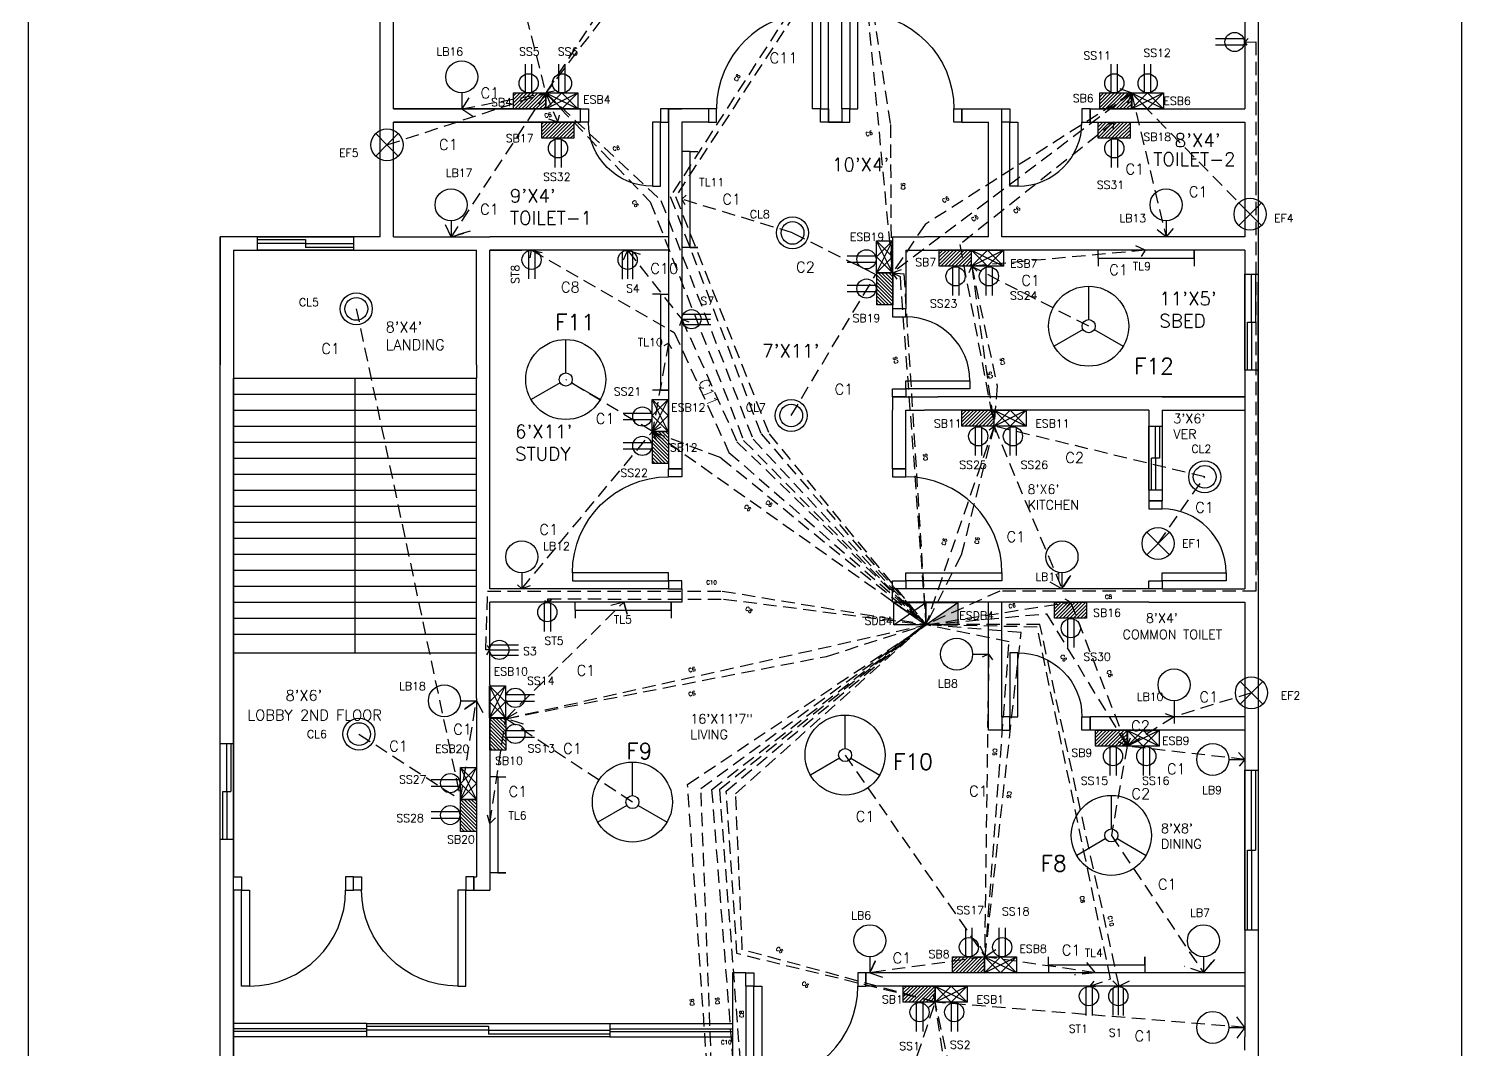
# Model space of a CAD drawing. Header units: inches. Extents: x -1037 to 4136, y -232 to 3826.
# Drawn here: x 880 to 1417, y 1926 to 2309 of the extents above; entities that cross this region are included whole.
import ezdxf

# ---------------------------------------------------------------- set-up
doc = ezdxf.new("R2010")
doc.units = ezdxf.units.IN
doc.header["$LTSCALE"] = 20
doc.header["$MEASUREMENT"] = 0
doc.linetypes.add('HIDDEN', pattern=[0.375, 0.25, -0.125])
for name, color, linetype in [('Dimensions', 90, 'Continuous'), ('Doors', 140, 'Continuous'), ('fixture', 4, 'Continuous'), ('FloorPlan', 7, 'Continuous'), ('Hidden', 2, 'HIDDEN'), ('HiddenEMG', 1, 'HIDDEN'), ('Windows', 40, 'Continuous')]:
    doc.layers.add(name, color=color, linetype=linetype)
doc.styles.get("Standard").update_dxf_attribs({"font": 'simplex.shx', "height": 2})
doc.styles.add('style1', font='txt.shx', dxfattribs={"height": 1.5})

# ---------------------------------------------------------------- blocks, each defined once
blk = doc.blocks.new('window5ft')
at = {"layer": 'Windows'}
for p, q in [((0, 0), (60, 0)), ((0, -5), (0, 0)), ((60, 0), (60, -5)), ((0, -1), (30, -1)), ((30, -2.5), (0, -2.5)), ((60, -5), (0, -5)), ((30, -1), (30, -4)), ((30, -2.5), (60, -2.5)), ((60, -4), (30, -4))]:
    blk.add_line(p, q, dxfattribs=at)
blk = doc.blocks.new('window2ft')
at = {"layer": 'Windows'}
for p, q in [((0, 0), (24, 0)), ((0, -5), (0, 0)), ((24, 0), (24, -5)), ((0, -1), (12, -1)), ((12, -2.5), (0, -2.5)), ((24, -5), (0, -5)), ((12, -1), (12, -4)), ((12, -2.5), (24, -2.5)), ((24, -4), (12, -4))]:
    blk.add_line(p, q, dxfattribs=at)
blk = doc.blocks.new('window3ft')
at = {"layer": 'Windows'}
for p, q in [((0, 0), (36, 0)), ((0, -5), (0, 0)), ((36, 0), (36, -5)), ((0, -1), (18, -1)), ((18, -2.5), (0, -2.5)), ((36, -5), (0, -5)), ((18, -1), (18, -4)), ((18, -2.5), (36, -2.5)), ((36, -4), (18, -4))]:
    blk.add_line(p, q, dxfattribs=at)
blk = doc.blocks.new('door3ft')
at = {"layer": 'Doors'}
for points in [[(-3, 5), (-6, 5), (-6, 41), (-3, 41)], [(-42, 5), (-45, 5), (-45, 0), (-42, 0)], [(0, 0), (-3, 0), (-3, 5), (0, 5)]]:
    blk.add_lwpolyline(points, close=True, dxfattribs=at)
blk.add_arc((-6, 5), 36, 90, 180, dxfattribs=at)
blk = doc.blocks.new('door2ft')
at = {"layer": 'Doors'}
for points in [[(-3, 5), (-6, 5), (-6, 29), (-3, 29)], [(-30, 5), (-33, 5), (-33, 0), (-30, 0)], [(0, 0), (-3, 0), (-3, 5), (0, 5)]]:
    blk.add_lwpolyline(points, close=True, dxfattribs=at)
blk.add_arc((-6, 5), 24, 90, 180, dxfattribs=at)
blk = doc.blocks.new('slidingdoor8ft')
at = {"layer": 'Doors'}
for p, q in [((0, 0), (91, 0)), ((0, -5), (0, 0)), ((91, 0), (91, -5)), ((0, -1), (45.5, -1)), ((45.5, -2.5), (0, -2.5)), ((91, -5), (0, -5)), ((45.5, -1), (45.5, -4)), ((45.5, -2.5), (91, -2.5)), ((91, -4), (45.5, -4))]:
    blk.add_line(p, q, dxfattribs=at)
blk = doc.blocks.new('bulb light')
at = {"layer": 'fixture'}
blk.add_line((-6, 0), (0, 0), dxfattribs=at)
blk.add_circle((-12, 0), 6, dxfattribs=at)
blk = doc.blocks.new('fan')
at = {"layer": 'fixture'}
for p, q in [((0, 2.45), (0, 15)), ((-2.12, -1.22), (-12.99, -7.5)), ((2.12, -1.22), (12.99, -7.5))]:
    blk.add_line(p, q, dxfattribs=at)
for radius in [15, 2.45]:
    blk.add_circle((0, 0), radius, dxfattribs=at)
blk = doc.blocks.new('tubelight')
at = {"layer": 'fixture'}
for p, q in [((-18, 0), (-18, 3)), ((-18, 0), (18, 0)), ((-18, 0), (-18, -3)), ((18, 0), (18, 3)), ((18, 3), (18, 0)), ((18, 0), (18, -3))]:
    blk.add_line(p, q, dxfattribs=at)
blk = doc.blocks.new('ceiling light')
at = {"layer": 'fixture'}
for radius in [6, 6, 4.27]:
    blk.add_circle((0, 0), radius, dxfattribs=at)
blk = doc.blocks.new('switch board')
at = {"layer": 'fixture'}
h = blk.add_hatch(dxfattribs=at)
h.set_pattern_fill('ANSI31', color=256, scale=15, style=0)
h.set_pattern_definition([(45, (-1280.7453, -48.5972), (-1.3258252, 1.3258252), [])])
h.paths.add_polyline_path([(24, -12), (24, 0), (0, 0), (0, -12)])
for p, q in [((0, 0), (24, 0)), ((0, -12), (0, 0)), ((24, 0), (24, -12)), ((24, -12), (0, -12))]:
    blk.add_line(p, q, dxfattribs=at)
blk = doc.blocks.new('emergency sb')
at = {"layer": 'fixture'}
for p, q in [((-12, 6), (12, 6)), ((-12, -6), (-12, 6)), ((-12, -6), (12, 6)), ((-12, 6), (12, -6)), ((-12, -6), (0, 6)), ((0, -6), (-12, 6)), ((0, 6), (12, -6)), ((12, 6), (0, -6)), ((12, 6), (12, -6)), ((12, -6), (-12, -6))]:
    blk.add_line(p, q, dxfattribs=at)
blk = doc.blocks.new('2pin')
at = {"layer": 'fixture'}
for p, q in [((-17.66, 4), (0, 4)), ((-17.66, 0), (0, 0))]:
    blk.add_line(p, q, dxfattribs=at)
blk.add_circle((-12, 2), 6, dxfattribs=at)
blk = doc.blocks.new('3pin')
at = {"layer": 'fixture'}
for p, q in [((-18, 0), (0, 0)), ((-17.11, 3.14), (0.06, 3.14)), ((-17.11, 3.14), (0.06, 3.14)), ((-16.97, -3.36), (0.06, -3.36))]:
    blk.add_line(p, q, dxfattribs=at)
blk.add_circle((-12, 0), 6, dxfattribs=at)
blk = doc.blocks.new('main distribution board')
at = {"layer": 'fixture'}
for p, q in [((-12, 6), (12, 6)), ((-12, -6), (-12, 6)), ((-12, -6), (12, 6)), ((-12, 6), (12, -6)), ((12, 6), (12, -6)), ((12, -6), (-12, -6))]:
    blk.add_line(p, q, dxfattribs=at)
blk = doc.blocks.new('emergency sdb')
at = {"layer": 'fixture'}
blk.add_hatch(color=256, dxfattribs=at).paths.add_polyline_path([(24, -12), (24, 0), (0, -12)])
for p, q in [((0, 0), (24, 0)), ((0, -12), (0, 0)), ((0, -12), (24, 0)), ((24, 0), (24, -12)), ((24, -12), (0, -12))]:
    blk.add_line(p, q, dxfattribs=at)
blk = doc.blocks.new('exhaust fan')
at = {"layer": 'fixture'}
for q in [(-6.36, 6.36), (-6.36, -6.36), (6.36, 6.36), (6.36, -6.36)]:
    blk.add_line((0, 0), q, dxfattribs=at)
blk.add_circle((0, 0), 9, dxfattribs=at)

msp = doc.modelspace()

# ---------------------------------------------------------------- linework, layer by layer
at = {"layer": 'Doors'}
for p, q in [((1006.8129, 1935.85491), (956.8129, 1935.85491)), ((1006.8129, 1933.85491), (956.8129, 1933.85491)), ((1097.8129, 1935.85491), (1143.8129, 1935.85491)), ((1097.8129, 1933.85491), (1143.8129, 1933.85491)), ((1006.8129, 1932.85491), (956.8129, 1932.85491)), ((1006.8129, 1930.85491), (956.8129, 1930.85491)), ((1097.8129, 1932.85491), (1143.8129, 1932.85491)), ((1097.8129, 1930.85491), (1143.8129, 1930.85491))]:
    msp.add_line(p, q, dxfattribs=at)
at = {"layer": 'FloorPlan'}
for p, q in [((1011.8129, 2230.85491), (1011.8129, 2441.85491)), ((1340.8129, 2441.85491), (1340.8129, 1757.85491)), ((1340.8129, 2441.85491), (1340.8129, 1757.85491)), ((1016.8129, 2278.85491), (1016.8129, 2405.85491)), ((1016.8129, 2278.85491), (1016.8129, 2405.85491)), ((1179.8129, 2278.85491), (1179.8129, 2405.85491)), ((1184.8129, 2278.85491), (1184.8129, 2405.85491)), ((1335.8129, 2405.85491), (1335.8129, 2278.85491)), ((1086.8129, 2278.85491), (1016.8129, 2278.85491)), ((1016.8129, 2278.85491), (1086.8129, 2278.85491)), ((1086.8129, 2273.85491), (1086.8129, 2278.85491)), ((1134.8129, 2278.85491), (1119.8129, 2278.85491)), ((1119.8129, 2278.85491), (1124.8129, 2278.85491)), ((1119.8129, 2278.85491), (1119.8129, 2273.85491)), ((1134.8129, 2278.85491), (1134.8129, 2273.85491)), ((1179.8129, 2273.85491), (1179.8129, 2278.85491)), ((1184.8129, 2278.85491), (1184.8129, 2273.85491)), ((1229.8129, 2278.85491), (1244.8129, 2278.85491)), ((1229.8129, 2273.85491), (1229.8129, 2278.85491)), ((1244.8129, 2273.85491), (1244.8129, 2278.85491)), ((1277.8129, 2278.85491), (1335.8129, 2278.85491)), ((1277.8129, 2278.85491), (1277.8129, 2273.85491)), ((1086.8129, 2273.85491), (1016.8129, 2273.85491)), ((1016.8129, 2273.85491), (1086.8129, 2273.85491)), ((1016.8129, 2230.85491), (1016.8129, 2273.85491)), ((1016.8129, 2230.85491), (1016.8129, 2273.85491)), ((1119.8129, 2273.85491), (1119.8129, 2230.85491)), ((1134.8129, 2273.85491), (1124.8129, 2273.85491)), ((1124.8129, 2273.85491), (1124.8129, 2230.85491)), ((1179.8129, 2273.85491), (1184.8129, 2273.85491)), ((1184.8129, 2273.85491), (1179.8129, 2273.85491)), ((1229.8129, 2273.85491), (1239.8129, 2273.85491)), ((1239.8129, 2230.85491), (1239.8129, 2273.85491)), ((1244.8129, 2230.85491), (1244.8129, 2273.85491)), ((1277.8129, 2273.85491), (1335.8129, 2273.85491)), ((1335.8129, 2273.85491), (1335.8129, 2230.85491)), ((1335.8129, 2273.85491), (1335.8129, 2230.85491)), ((1011.8129, 2230.85491), (951.8129, 2230.85491)), ((951.8129, 2230.85491), (951.8129, 2182.85491)), ((951.8129, 1793.85491), (951.8129, 2230.85491)), ((1016.8129, 2230.85491), (1052.8129, 2230.85491)), ((1119.8129, 2230.85491), (1052.8129, 2230.85491)), ((1119.8129, 2230.85491), (1119.8129, 2143.85491)), ((1124.8129, 2230.85491), (1124.8129, 2225.85491)), ((1203.8129, 2230.85491), (1203.8129, 2203.85491)), ((1203.8129, 2230.85491), (1215.8129, 2230.85491)), ((1239.8129, 2230.85491), (1215.8129, 2230.85491)), ((1335.8129, 2230.85491), (1244.8129, 2230.85491)), ((1299.8129, 2230.85491), (1244.8129, 2230.85491)), ((956.8129, 2225.85491), (956.8129, 2177.85491)), ((956.8129, 2225.85491), (1047.8129, 2225.85491)), ((1047.8129, 2182.85491), (1047.8129, 2225.85491)), ((1119.8129, 2225.85491), (1052.8129, 2225.85491)), ((1052.8129, 2225.85491), (1064.8129, 2225.85491)), ((1052.8129, 2177.85491), (1052.8129, 2225.85491)), ((1124.8129, 2225.85491), (1124.8129, 2143.85491)), ((1203.8129, 2225.85491), (1203.8129, 2203.85491)), ((1208.8129, 2225.85491), (1208.8129, 2203.85491)), ((1208.8129, 2225.85491), (1220.8129, 2225.85491)), ((1299.8129, 2225.85491), (1220.8129, 2225.85491)), ((1335.8129, 2225.85491), (1220.8129, 2225.85491)), ((1299.8129, 2225.85491), (1244.8129, 2225.85491)), ((1299.8129, 2225.85491), (1292.8129, 2225.85491)), ((1335.8129, 2225.85491), (1304.8129, 2225.85491)), ((1335.8129, 2225.85491), (1304.8129, 2225.85491)), ((1335.8129, 2225.85491), (1335.8129, 2218.85491)), ((1335.8129, 2218.85491), (1335.8129, 2213.85491)), ((1335.8129, 2213.85491), (1335.8129, 2158.85491)), ((1340.8129, 2105.85491), (1340.8129, 2213.85491)), ((1208.8129, 2203.85491), (1203.8129, 2203.85491)), ((951.8129, 2177.85491), (951.8129, 2182.85491)), ((1047.8129, 2182.85491), (1047.8129, 2177.85491)), ((951.8129, 1793.85491), (951.8129, 2177.85491)), ((956.8129, 2177.85491), (956.8129, 1990.85491)), ((956.8129, 2177.85491), (956.8129, 2141.85491)), ((956.8129, 2177.85491), (1047.8129, 2177.85491)), ((956.8129, 1990.85491), (956.8129, 2177.85491)), ((1002.3129, 2177.85491), (1002.3129, 2074.85491)), ((1047.8129, 2057.85491), (1047.8129, 2177.85491)), ((1052.8129, 2098.85491), (1052.8129, 2177.85491)), ((956.8129, 2171.85491), (1047.8129, 2171.85491)), ((1203.8129, 2170.85491), (1203.8129, 2165.85491)), ((1203.8129, 2170.85491), (1208.8129, 2170.85491)), ((1208.8129, 2170.85491), (1220.8129, 2170.85491)), ((1225.3129, 2170.85491), (1220.8129, 2170.85491)), ((1335.8129, 2170.85491), (1225.3129, 2170.85491)), ((1304.8129, 2170.85491), (1335.8129, 2170.85491)), ((956.8129, 2165.85491), (1047.8129, 2165.85491)), ((1203.8129, 2143.85491), (1203.8129, 2165.85491)), ((1208.8129, 2165.85491), (1215.8129, 2165.85491)), ((1208.8129, 2143.85491), (1208.8129, 2165.85491)), ((1299.8129, 2165.85491), (1215.8129, 2165.85491)), ((1299.8129, 2165.85491), (1299.8129, 2146.85491)), ((1304.8129, 2165.85491), (1304.8129, 2141.85491)), ((1304.8129, 2165.85491), (1335.8129, 2165.85491)), ((1304.8129, 2165.85491), (1304.8129, 2131.85491)), ((1335.8129, 2165.85491), (1335.8129, 2110.85491)), ((956.8129, 2159.85491), (1047.8129, 2159.85491)), ((956.8129, 2153.85491), (1047.8129, 2153.85491)), ((956.8129, 2147.85491), (1047.8129, 2147.85491)), ((1124.8129, 2143.85491), (1119.8129, 2143.85491)), ((1203.8129, 2143.85491), (1208.8129, 2143.85491)), ((1299.8129, 2146.85491), (1299.8129, 2141.85491)), ((956.8129, 2141.85491), (956.8129, 2135.85491)), ((956.8129, 2141.85491), (1047.8129, 2141.85491)), ((1299.8129, 2141.85491), (1299.8129, 2131.85491)), ((956.8129, 2135.85491), (1047.8129, 2135.85491)), ((956.8129, 2129.85491), (1047.8129, 2129.85491)), ((1299.8129, 2131.85491), (1304.8129, 2131.85491)), ((956.8129, 2123.85491), (1047.8129, 2123.85491)), ((956.8129, 2117.85491), (1047.8129, 2117.85491)), ((956.8129, 2111.85491), (1047.8129, 2111.85491)), ((1335.8129, 2110.85491), (1335.8129, 2105.85491)), ((956.8129, 2105.85491), (1047.8129, 2105.85491)), ((1335.8129, 2105.85491), (1335.8129, 2098.85491)), ((956.8129, 2099.85491), (1047.8129, 2099.85491)), ((1119.8129, 2098.85491), (1052.8129, 2098.85491)), ((1119.8129, 2098.85491), (1124.8129, 2098.85491)), ((1124.8129, 2098.85491), (1124.8129, 2093.85491)), ((1203.8129, 2093.85491), (1203.8129, 2098.85491)), ((1208.8129, 2098.85491), (1203.8129, 2098.85491)), ((1299.8129, 2098.85491), (1208.8129, 2098.85491)), ((1299.8129, 2098.85491), (1299.8129, 2098.85491)), ((1304.8129, 2098.85491), (1299.8129, 2098.85491)), ((1304.8129, 2098.85491), (1335.8129, 2098.85491)), ((956.8129, 2093.85491), (1047.8129, 2093.85491)), ((1052.8129, 2062.85491), (1052.8129, 2093.85491)), ((1124.8129, 2093.85491), (1052.8129, 2093.85491)), ((1299.8129, 2093.85491), (1203.8129, 2093.85491)), ((1239.8129, 2045.85491), (1239.8129, 2093.85491)), ((1244.8129, 2050.85491), (1244.8129, 2093.85491)), ((1299.8129, 2093.85491), (1304.8129, 2093.85491)), ((1304.8129, 2093.85491), (1335.8129, 2093.85491)), ((1335.8129, 2093.85491), (1335.8129, 2050.85491)), ((1335.8129, 2093.85491), (1335.8129, 2086.85491)), ((956.8129, 2087.85491), (1047.8129, 2087.85491)), ((956.8129, 2081.85491), (1047.8129, 2081.85491)), ((956.8129, 2074.85491), (1047.8129, 2074.85491)), ((1052.8129, 2062.85491), (1052.8129, 1990.85491)), ((1047.8129, 2057.85491), (1047.8129, 1990.85491)), ((1244.8129, 2050.85491), (1244.8129, 2045.85491)), ((1335.8129, 2050.85491), (1277.8129, 2050.85491)), ((1277.8129, 2045.85491), (1277.8129, 2050.85491)), ((1335.8129, 2050.85491), (1335.8129, 1954.85491)), ((1244.8129, 2045.85491), (1239.8129, 2045.85491)), ((1335.8129, 2045.85491), (1277.8129, 2045.85491)), ((1335.8129, 2045.85491), (1335.8129, 2014.85491)), ((1335.8129, 2014.85491), (1335.8129, 2009.85491)), ((1335.8129, 2009.85491), (1335.8129, 2002.85491)), ((1335.8129, 2002.85491), (1335.8129, 1997.85491)), ((1335.8129, 1997.85491), (1335.8129, 1930.85491)), ((956.8129, 1990.85491), (956.8129, 1990.85491)), ((956.8129, 1990.85491), (956.8129, 1990.85491)), ((956.8129, 1985.85491), (956.8129, 1990.85491)), ((1046.8129, 1990.85491), (1047.8129, 1990.85491)), ((1046.8129, 1990.85491), (1046.8129, 1985.85491)), ((1052.8129, 1990.85491), (1052.8129, 1985.85491)), ((956.8129, 1985.85491), (956.8129, 1834.85491)), ((956.8129, 1834.85491), (956.8129, 1985.85491)), ((1046.8129, 1985.85491), (1047.8129, 1985.85491)), ((1047.8129, 1985.85491), (1052.8129, 1985.85491)), ((1148.8129, 1954.85491), (1143.8129, 1954.85491)), ((1143.8129, 1954.85491), (1143.8129, 1798.85491)), ((1148.8129, 1949.85491), (1148.8129, 1954.85491)), ((1335.8129, 1954.85491), (1193.8129, 1954.85491)), ((1193.8129, 1954.85491), (1193.8129, 1949.85491)), ((1148.8129, 1949.85491), (1148.8129, 1798.85491)), ((1335.8129, 1949.85491), (1193.8129, 1949.85491)), ((1335.8129, 1925.85491), (1335.8129, 1930.85491))]:
    msp.add_line(p, q, dxfattribs=at)
msp.add_lwpolyline([(880, 2502.5), (1417, 2502.5), (1417, 1671), (880, 1671)], close=True, dxfattribs=at)
at = {"layer": 'Hidden'}
for p, q in [((1191, 2352.35491), (1203.7373, 2217.34254)), ((1183.5, 2339.5), (1122.5, 2246)), ((1101.5, 2327), (1073.8129, 2284.85491)), ((1014.3129, 2265.35491), (1073.8129, 2284.85491)), ((1042.3129, 2278.85491), (1073.8129, 2284.85491)), ((1044.94928, 2282.95854), (1042.3129, 2278.85491)), ((1073.78831, 2284.81751), (1078.3129, 2273.85491)), ((1077, 2285.5), (1073.8129, 2284.85491)), ((1073.8129, 2284.85491), (1117, 2244.5)), ((1293.45748, 2284.85491), (1203.7875, 2217.38031)), ((1292, 2281), (1293.45748, 2284.85491)), ((1337.8129, 2239.35491), (1293.3129, 2284.85491)), ((1042.3129, 2278.85491), (1046.704, 2275.94934)), ((1078.3129, 2273.85491), (1075, 2275)), ((1078.3129, 2273.85491), (1079, 2276.5)), ((1286.8129, 2273.85491), (1229, 2228)), ((1286.8129, 2273.85491), (1284.5, 2273)), ((1286.5, 2271.5), (1286.8129, 2273.85491)), ((1122.5, 2246), (1157.5, 2157)), ((1124.8129, 2245), (1126.5, 2246.5)), ((1166.3129, 2232.35491), (1124.8129, 2245)), ((1124.8129, 2245), (1126, 2243)), ((1117, 2244.5), (1151.5, 2155)), ((1166.3129, 2232.35491), (1197.5129, 2216.75491)), ((1104.5, 2225.83799), (1102.79355, 2222.15467)), ((1104.48674, 2225.85489), (1124.8129, 2199.95491)), ((1104.5, 2225.85491), (1109.21754, 2224.32121)), ((1229, 2228), (1241.8438, 2159.97736)), ((1298.52461, 2225.85491), (1233.3129, 2219.85491)), ((1298.52461, 2225.85491), (1295, 2227.5)), ((1298.52461, 2225.85491), (1297, 2223.5)), ((1207, 2218.5), (1203.90058, 2217.38031)), ((1232.5, 2217.5), (1233.46354, 2219.86877)), ((1233.46354, 2219.86877), (1241.86261, 2159.84295)), ((1203.90058, 2217.38031), (1208.06243, 2217.00391)), ((1208.06243, 2217.00391), (1216.3129, 2085.35491)), ((1002.8129, 2203.85491), (1041.88436, 2019.85491)), ((1124.8129, 2199.95491), (1124, 2197.5)), ((1124.8129, 2199.95491), (1145.5, 2154)), ((1124.8129, 2199.95491), (1127.5, 2199)), ((1113.8129, 2157.85491), (1081.3129, 2177.35491)), ((1241.8603, 2159.85945), (1229.5, 2111.5)), ((1320.8129, 2140.85491), (1241.8129, 2159.85491)), ((1242.5, 2157.5), (1241.8603, 2159.85945)), ((1064.8129, 2098.85491), (1113.8129, 2157.85491)), ((1115.5, 2154.5), (1113.72202, 2157.90944)), ((1113.72202, 2157.90944), (1216.3129, 2085.3549)), ((1145.5, 2154), (1216.3129, 2085.3549)), ((1151.5, 2155), (1216.3129, 2085.35491)), ((1157.5, 2157), (1216.3129, 2085.35491)), ((1303.3129, 2115.85491), (1320.8129, 2140.85491)), ((1229.5, 2111.5), (1216.3129, 2085.35495)), ((1064.8129, 2098.85491), (1063.26166, 2100.28402)), ((1068.00636, 2099.98199), (1064.8129, 2098.85491)), ((1051.37212, 2075.95491), (1052, 2098)), ((1052, 2098), (1140, 2098)), ((1140, 2098), (1216.3129, 2085.5)), ((1270.5, 2093.85491), (1268.5, 2095)), ((1216.3129, 2085.3549), (1270.5, 2093.85491)), ((1270.5, 2093.85491), (1269, 2092)), ((1270.5, 2093.85491), (1291.68963, 2039.85491)), ((1058.8184, 2050.14347), (1216.46701, 2085.35491)), ((1132, 2024), (1216.04231, 2085.54432)), ((1136, 2023.5), (1216.04231, 2085.54432)), ((1141.5, 2023), (1216.28701, 2085.70317)), ((1259, 2085.5), (1216.3129, 2085.5)), ((1252, 2082.5), (1216.46701, 2085.35491)), ((1288.74533, 1949.85491), (1259, 2085.5)), ((1238.52305, 1960.82453), (1252, 2082.5)), ((1052.8129, 2075.95491), (1051.37212, 2075.95491)), ((1051.76221, 2074.08284), (1052.8129, 2075.95491)), ((1051.91825, 2077.74469), (1052.8129, 2075.95491)), ((1239.8129, 2074.35491), (1237.40799, 2073.18993)), ((1239.8129, 2074.35491), (1238.2878, 1960.82453)), ((1239.8129, 2074.35491), (1241.27218, 2072.18286)), ((1041.8129, 2019.77717), (1047.8129, 2056.85491)), ((1047.8129, 2056.85491), (1043.42085, 2053.74103)), ((1043.42085, 2053.74103), (1047.8129, 2056.85491)), ((1047.8129, 2056.85491), (1050.33892, 2052.20579)), ((1338.3129, 2059.85491), (1309.3129, 2050.85491)), ((1063, 2052.5), (1058.8184, 2050.14347)), ((1306.01578, 2052.04376), (1309.3129, 2050.85491)), ((1052.8129, 2010.88439), (1058.8129, 2050.35491)), ((1309.3129, 2050.85491), (1291.8129, 2039.85491)), ((1309.3129, 2050.85491), (1309.3129, 2048.35491)), ((1291.68963, 2039.85491), (1293, 2043)), ((1186, 2036.5), (1238.52305, 1960.82453)), ((1335.8129, 2034.85491), (1291.68963, 2039.85491)), ((1335.8129, 2034.85491), (1333.46975, 2037.47292)), ((1335.8129, 2034.85491), (1333.74916, 2032.29883)), ((1137.92167, 1867.42285), (1132, 2024)), ((1136, 2023.5), (1145, 1908)), ((1145.5, 1962), (1141.5, 2023)), ((1052.8129, 2010.88439), (1052, 2014)), ((1052.8129, 2010.88439), (1055, 2013)), ((1219.8129, 1943.85491), (1145.5, 1962)), ((1279.81966, 1954.85491), (1238.3129, 1960.85491)), ((1242.5, 1963.5), (1238.52305, 1960.82453)), ((1279.81966, 1954.85491), (1272, 1954)), ((1279.81966, 1954.85491), (1275.9297, 1959.67746)), ((1286.41625, 1951.77422), (1288.4129, 1949.85491)), ((1288.4129, 1949.69066), (1292.62986, 1951.77422)), ((1219, 1946.5), (1219.8129, 1943.85491)), ((1196.3129, 1873.85491), (1219.80724, 1943.79244)), ((1230, 1873.5), (1219.80724, 1943.85491)), ((1335.8129, 1934.35491), (1219.80724, 1943.79244)), ((1335.8129, 1934.35491), (1332.37213, 1938.97625)), ((1335.8129, 1934.35491), (1332.5346, 1929.89012))]:
    msp.add_line(p, q, dxfattribs=at)
at = {"layer": 'HiddenEMG'}
for p, q in [((1190.87733, 2352.40174), (1203, 2273)), ((1057.3129, 2349.85491), (1073.78831, 2284.85491)), ((1181, 2340), (1120.5, 2246)), ((1103.5, 2324), (1073.8129, 2284.85491)), ((1335.8129, 2303.9287), (1337.06167, 2305.30912)), ((1337.06167, 2305.30912), (1335.8129, 2303.9287)), ((1335.8129, 2303.9287), (1340, 2304)), ((1335.8129, 2303.9287), (1336.55169, 2302.76274)), ((1336.55169, 2302.76274), (1335.8129, 2303.9287)), ((1340, 2304), (1340, 2098)), ((1073.8129, 2284.85491), (1038.3129, 2230.85491)), ((1074, 2282), (1073.8129, 2284.75793)), ((1073.8129, 2284.75793), (1113, 2244)), ((1293.45748, 2284.85491), (1216, 2235.5)), ((1289, 2286.5), (1293.45748, 2284.85491)), ((1293.3129, 2284.85491), (1306.3129, 2230.85491)), ((1203, 2273), (1203.30511, 2217.54416)), ((1120.5, 2246), (1154.5, 2157)), ((1113, 2244), (1148, 2154.5)), ((1038.3129, 2230.85491), (1036.21177, 2235.37001)), ((1216, 2235.5), (1203.7875, 2217.38031)), ((1309, 2234), (1306.3129, 2230.85491)), ((1038.3129, 2230.85491), (1045.50192, 2232.98439)), ((1045.50192, 2232.98439), (1038.3129, 2230.85491)), ((1306.3129, 2230.85491), (1303, 2233.5)), ((1068, 2223), (1068.5, 2225.85491)), ((1068.5, 2225.85491), (1072.5, 2225)), ((1068.5, 2225.85491), (1122, 2195)), ((1277.3129, 2197.35491), (1233.3129, 2219.85491)), ((1235.5, 2218), (1233.46354, 2219.86877)), ((1233.46354, 2219.86877), (1243, 2175)), ((1165.8129, 2163.85491), (1197.5129, 2216.75491)), ((1205.5, 2215), (1203.7373, 2217.34254)), ((1203.7373, 2217.34254), (1206.59926, 2216.00738)), ((1206.59926, 2216.00738), (1216.3129, 2085.35491)), ((1119.8129, 2191), (1113.8129, 2157.83173)), ((1119.8129, 2191), (1118.03338, 2189.94376)), ((1119.8129, 2191), (1121, 2189)), ((1122, 2195), (1142.5, 2150)), ((1243, 2175), (1241.8438, 2159.84295)), ((1117, 2159.5), (1113.72202, 2157.90944)), ((1241.8438, 2159.84295), (1216.3129, 2085.35491)), ((1240, 2158.5), (1241.8438, 2159.84295)), ((1241.8438, 2159.84295), (1267.3129, 2098.85491)), ((1113.72202, 2157.90944), (1139.5, 2148)), ((1148, 2154.5), (1216.3129, 2085.35491)), ((1154.5, 2157), (1216.3129, 2085.35491)), ((1142.5, 2150), (1216.52017, 2085.5)), ((1139.5, 2148), (1216.31295, 2085.35506)), ((1267.3129, 2098.85491), (1262.51214, 2101.5211)), ((1267.3129, 2098.85491), (1270.49231, 2103.88696)), ((1270.49231, 2103.88696), (1267.3129, 2098.85491)), ((1074.54364, 2093.85491), (1073.53316, 2094.3817)), ((1073.53316, 2094.3817), (1074.54364, 2093.85491)), ((1074.54364, 2095.04105), (1074.54364, 2093.85491)), ((1074.54364, 2093.85491), (1074.54364, 2095.04105)), ((1074.54364, 2095.04105), (1140.5, 2095)), ((1074.54364, 2093.85491), (1076.026, 2094.80731)), ((1076.026, 2094.80731), (1074.54364, 2093.85491)), ((1140.5, 2095), (1216.3129, 2085.3549)), ((1244, 2098), (1216.3129, 2085.35491)), ((1340, 2098), (1244, 2098)), ((1058.8129, 2050.13803), (1103.07702, 2093.85491)), ((1103.07702, 2093.85491), (1096.51739, 2092.15498)), ((1103.07702, 2093.85491), (1104.31289, 2089.40182)), ((1104.31289, 2089.40182), (1103.07702, 2093.85491)), ((1216.31144, 2085.35593), (1261.5, 2089.5)), ((1261.5, 2089.5), (1291.68963, 2039.85491)), ((1127, 2025.5), (1216.46701, 2085.35491)), ((1138.90725, 2023.61552), (1216.04231, 2085.54432)), ((1145, 2022), (1216.28701, 2085.70317)), ((1179, 2073.5), (1216.31279, 2085.35491)), ((1258, 2084.5), (1216.33085, 2085.35771)), ((1247.5, 2079), (1216.46701, 2085.35491)), ((1285.5, 1952.5), (1258, 2084.5)), ((1238.52305, 1960.82453), (1247.5, 2079)), ((1058.8184, 2050.14347), (1179, 2073.5)), ((1106.3129, 2018.85491), (1058.78418, 2050.16601)), ((1065.5, 2048.03354), (1058.8184, 2050.14347)), ((1003.8129, 2044.35491), (1041.8129, 2019.77717)), ((1291.68963, 2039.85491), (1288.5, 2041.5)), ((1291.68963, 2039.85491), (1285.8129, 2006.35491)), ((1137.85373, 1867.35491), (1127, 2025.5)), ((1138.90725, 2023.61552), (1147.5, 1910.5)), ((1147.5, 1963.5), (1145, 2022)), ((1285.8129, 2006.35491), (1320.3129, 1954.85491)), ((1219.80724, 1943.87331), (1147.5, 1963.5)), ((1238.3129, 1960.79944), (1195.3129, 1954.85491)), ((1236.5, 1965), (1238.52305, 1960.82453)), ((1195.3129, 1954.85491), (1197.51529, 1959.71945)), ((1197.24237, 1959.11664), (1195.3129, 1954.85491)), ((1195.3129, 1954.85491), (1200.5, 1953)), ((1320.3129, 1954.85491), (1313.16975, 1957.20205)), ((1320.3129, 1954.85491), (1324.45796, 1959.84627)), ((1324.45796, 1959.84627), (1320.3129, 1954.85491)), ((1277.71377, 1949.85491), (1285.5, 1952.5)), ((1279.25413, 1951.70474), (1277.71377, 1949.85491)), ((1280, 1949.5), (1277.71377, 1949.85491)), ((1217.5, 1942), (1219.80724, 1943.87331)), ((1235, 1875), (1219.8129, 1943.85491))]:
    msp.add_line(p, q, dxfattribs=at)

# ---------------------------------------------------------------- block references
at = {"layer": 'Doors'}
for name, p in [('door3ft', (1179.8129, 2273.85491)), ('slidingdoor8ft', (1006.8129, 1935.85491))]:
    msp.add_blockref(name, p, dxfattribs=at)
at = {"layer": 'Doors', "xscale": -1}
for name, p in [('door3ft', (1184.8129, 2273.85491)), ('door2ft', (1244.8129, 2045.85491))]:
    msp.add_blockref(name, p, dxfattribs=at)
for name, p, rotation in [('door2ft', (1119.8129, 2278.85491), 180), ('door3ft', (1124.8129, 2098.85491), 90), ('door3ft', (1046.8129, 1990.85491), 180)]:
    msp.add_blockref(name, p, dxfattribs=dict(at, rotation=rotation))
at = {"layer": 'Doors'}
for name, p, rotation in [('door2ft', (1244.8129, 2278.85491), 180), ('door2ft', (1203.8129, 2170.85491), 270), ('door3ft', (1203.8129, 2098.85491), 270), ('door2ft', (1299.8129, 2098.85491), 270), ('door3ft', (956.8129, 1990.85491), 180), ('door3ft', (1148.8129, 1954.85491), 180)]:
    msp.add_blockref(name, p, dxfattribs=dict(at, rotation=rotation))
at = {"layer": 'fixture'}
for name, p, xscale, yscale, rotation in [('2pin', (1324.8129, 2305.15491), 0.6000000000000227, 0.6000000000000227, 180), ('2pin', (1068.6129, 2295.65491), 0.599999999999909, 0.599999999999909, 90), ('2pin', (1081.1129, 2295.65491), 0.599999999999909, 0.599999999999909, 90), ('2pin', (1288.1129, 2295.65491), 0.599999999999909, 0.599999999999909, 90), ('2pin', (1300.6129, 2295.65491), 0.599999999999909, 0.599999999999909, 90), ('2pin', (1077.2129, 2256.85491), 0.599999999999909, 0.599999999999909, 270), ('2pin', (1285.7129, 2256.85491), 0.599999999999909, 0.599999999999909, 270), ('2pin', (1067.3, 2215.05491), 0.599999999999909, 0.599999999999909, 270), ('3pin', (1104.5, 2215.05491), 0.599999999999909, 0.599999999999909, 270), ('2pin', (1186.8129, 2223.65491), 0.6000000000000227, 0.6000000000000227, 180), ('2pin', (1226.2129, 2208.85491), 0.599999999999909, 0.599999999999909, 270), ('2pin', (1238.7129, 2208.85491), 0.599999999999909, 0.599999999999909, 270), ('2pin', (1186.8129, 2212.65491), 0.6000000000000227, 0.6000000000000227, 180), ('2pin', (1102.8129, 2164.65491), 0.6000000000000227, 0.6000000000000227, 180), ('2pin', (1234.7129, 2148.85491), 0.599999999999909, 0.599999999999909, 270), ('2pin', (1247.7129, 2148.85491), 0.599999999999909, 0.599999999999909, 270), ('2pin', (1102.8129, 2153.65491), 0.6000000000000227, 0.6000000000000227, 180), ('2pin', (1073.2129, 2082.85491), 0.599999999999909, 0.599999999999909, 270), ('2pin', (1269.4, 2076.85491), 0.599999999999909, 0.599999999999909, 270), ('2pin', (1285.2129, 2028.85491), 0.599999999999909, 0.599999999999909, 270), ('2pin', (1297.7129, 2028.85491), 0.599999999999909, 0.599999999999909, 270), ('2pin', (1030.8129, 2027.15491), 0.6000000000000227, 0.6000000000000227, 180), ('2pin', (1030.8129, 2015.15491), 0.6000000000000227, 0.6000000000000227, 180), ('2pin', (1233.6129, 1971.65491), 0.599999999999909, 0.599999999999909, 90), ('2pin', (1246.1129, 1971.65491), 0.599999999999909, 0.599999999999909, 90), ('2pin', (1276.2129, 1938.85491), 0.599999999999909, 0.599999999999909, 270), ('3pin', (1288.4129, 1938.89066), 0.599999999999909, 0.599999999999909, 270), ('2pin', (1212.7129, 1932.85491), 0.599999999999909, 0.599999999999909, 270), ('2pin', (1225.7129, 1932.85491), 0.599999999999909, 0.599999999999909, 270)]:
    msp.add_blockref(name, p, dxfattribs=dict(at, xscale=xscale, yscale=yscale, rotation=rotation))
at = {"layer": 'fixture', "rotation": 270}
for name, p in [('bulb light', (1042.3129, 2278.85491)), ('tubelight', (1127.8129, 2244.85491)), ('bulb light', (1038.3129, 2230.85491)), ('bulb light', (1306.3129, 2230.85491)), ('tubelight', (1116.8129, 2191.35491)), ('bulb light', (1064.8129, 2098.85491)), ('bulb light', (1267.3129, 2098.85491)), ('bulb light', (1309.3129, 2050.85491)), ('tubelight', (1055.8129, 2010.35491)), ('bulb light', (1195.3129, 1954.85491)), ('bulb light', (1320.3129, 1954.85491))]:
    msp.add_blockref(name, p, dxfattribs=at)
at = {"layer": 'fixture'}
for name, p, xscale, yscale, zscale in [('switch board', (1061.78831, 2284.85491), 0.5, 0.5, 0.5), ('emergency sb', (1079.8129, 2281.85491), 0.5, 0.5, 0.5), ('switch board', (1281.45748, 2284.85491), 0.5, 0.5, 0.5), ('emergency sb', (1299.3129, 2281.85491), 0.5, 0.5, 0.5), ('switch board', (1072.3129, 2273.85491), 0.5, 0.5, 0.5), ('switch board', (1280.8129, 2273.85491), 0.5, 0.5, 0.5), ('exhaust fan', (1014.3129, 2265.35491), 0.6666666666666288, 0.6666666666666288, 0.6666666666666288), ('exhaust fan', (1337.8129, 2239.35491), 0.6666666666666288, 0.6666666666666288, 0.6666666666666288), ('switch board', (1221.3129, 2225.85491), 0.5, 0.5, 0.5), ('emergency sb', (1239.41026, 2222.84213), 0.5, 0.5, 0.5), ('switch board', (1229.8129, 2165.85491), 0.5, 0.5, 0.5), ('emergency sb', (1247.8438, 2162.84295), 0.5, 0.5, 0.5), ('exhaust fan', (1303.3129, 2115.85491), 0.6666666666666288, 0.6666666666666288, 0.6666666666666288), ('switch board', (1264.5, 2093.85491), 0.5, 0.5, 0.5), ('exhaust fan', (1338.3129, 2059.85491), 0.6666666666666288, 0.6666666666666288, 0.6666666666666288), ('switch board', (1279.8129, 2045.85491), 0.5, 0.5, 0.5), ('emergency sb', (1297.68963, 2042.85491), 0.5, 0.5, 0.5), ('switch board', (1226.3129, 1960.85491), 0.5, 0.5, 0.5), ('emergency sb', (1244.2878, 1957.82453), 0.5, 0.5, 0.5), ('switch board', (1207.8129, 1949.85491), 0.5, 0.5, 0.5), ('emergency sb', (1225.80724, 1946.79244), 0.5, 0.5, 0.5)]:
    msp.add_blockref(name, p, dxfattribs=dict(at, xscale=xscale, yscale=yscale, zscale=zscale))
for name, p in [('ceiling light', (1166.3129, 2232.35491)), ('tubelight', (1298.8129, 2222.85491)), ('ceiling light', (1002.8129, 2203.85491)), ('fan', (1277.3129, 2197.35491)), ('fan', (1081.3129, 2177.35491)), ('ceiling light', (1165.8129, 2163.85491)), ('ceiling light', (1320.8129, 2140.85491)), ('tubelight', (1102.8129, 2090.85491)), ('bulb light', (1239.8129, 2074.35491)), ('bulb light', (1047.8129, 2056.85491)), ('fan', (1186, 2036.5)), ('ceiling light', (1003.8129, 2044.35491)), ('bulb light', (1335.8129, 2034.85491)), ('fan', (1106.3129, 2018.85491)), ('fan', (1285.8129, 2006.35491)), ('tubelight', (1280.3129, 1957.85491)), ('bulb light', (1335.8129, 1934.35491))]:
    msp.add_blockref(name, p, dxfattribs=at)
at = {"layer": 'fixture', "xscale": 0.5, "yscale": 0.5, "zscale": 0.5, "rotation": 90}
for name, p in [('emergency sb', (1200.8129, 2223.35491)), ('switch board', (1197.90058, 2205.38031)), ('emergency sb', (1116.72202, 2163.83173)), ('switch board', (1113.8129, 2145.85491)), ('emergency sb', (1055.78418, 2056.51698)), ('switch board', (1052.8129, 2038.35491)), ('emergency sb', (1044.80661, 2025.77717)), ('switch board', (1041.8129, 2007.85491))]:
    msp.add_blockref(name, p, dxfattribs=at)
at = {"layer": 'fixture'}
for name, p, xscale, yscale in [('3pin', (1135.6129, 2199.95491), 0.6000000000000227, 0.6000000000000227), ('main distribution board', (1210.3129, 2089.55491), 0.5, 0.7000000000000455), ('emergency sdb', (1216.3129, 2093.75491), 0.5, 0.7000000000000455), ('3pin', (1063.6129, 2075.95491), 0.6000000000000227, 0.6000000000000227), ('2pin', (1069.6129, 2056.75491), 0.6000000000000227, 0.6000000000000227), ('2pin', (1069.6129, 2043.25491), 0.6000000000000227, 0.6000000000000227)]:
    msp.add_blockref(name, p, dxfattribs=dict(at, xscale=xscale, yscale=yscale))
at = {"layer": 'Windows'}
msp.add_blockref('window3ft', (965.8129, 2230.85491), dxfattribs=at)
for name, p, rotation in [('window3ft', (1335.8129, 2180.85491), 90), ('window2ft', (1304.8129, 2159.85491), 270), ('window3ft', (951.8129, 2004.85491), 90), ('window5ft', (1335.8129, 1970.85491), 90)]:
    msp.add_blockref(name, p, dxfattribs=dict(at, rotation=rotation))

# ---------------------------------------------------------------- texts
at = {"layer": 'Dimensions'}
for s, height, p in [("8'X4'", 5, (1309.56423, 2264.57053)), ('TOILET-2', 5, (1301.5, 2257.5)), ("10'X4'", 5, (1181.089, 2255.4425)), ("9'X4'", 5, (1060.3476, 2243.79063)), ('TOILET-1', 5, (1060.3476, 2235.45729)), ("11'X5'", 5, (1303.8129, 2205.18824)), ('SBED', 5, (1303.8129, 2196.85491)), ("8'X4'", 4, (1013.8129, 2195.04432)), ('LANDING', 4, (1013.8129, 2188.37765)), ("7'X11'", 5, (1154.93196, 2185.58014)), ("3'X6'", 3.5, (1309.06157, 2160.94039)), ("6'X11'", 5, (1062.3129, 2155.35491)), ('VER', 3.5, (1309.06157, 2155.10706)), ('STUDY', 5, (1062.3129, 2147.02158)), ("8'X6'", 3.5, (1254.38744, 2134.43199)), ('KITCHEN', 3.5, (1254.38744, 2128.59865)), ("8'X4'", 3.5, (1298.75868, 2086.08875)), ('COMMON TOILET', 3.5, (1290, 2080)), ("8'X6'", 4, (976.3129, 2056.85491)), ('LOBBY 2ND FLOOR', 4, (962, 2049.5)), ('16\'X11\'7"', 3.5, (1128, 2048.33333)), ('LIVING', 3.5, (1128, 2042.5)), ("8'X8'", 3.5, (1304.40807, 2007.23176)), ('DINING', 3.5, (1304.40807, 2001.39843))]:
    msp.add_text(s, height=height, dxfattribs=at).set_placement(p)
at = {"layer": 'fixture', "attachment_point": 1}
for s, insert, char_height, width in [('LB16', (1032.8129, 2301.85491), 3, 15.9196211), ('SS5', (1063.8129, 2301.85491), 3, 21), ('SS6', (1078.3129, 2301.85491), 3, 15.9196211), ('SS11', (1275.3129, 2300.35491), 3, 15.9196211), ('SS12', (1297.8129, 2301.35491), 3, 15.9196211), ('SB4', (1053.3129, 2282.85491), 3, 15.9196211), ('ESB4', (1087.8129, 2283.85491), 3, 15.9196211), ('SB6', (1271.3129, 2284.35491), 3, 15.9196211), ('ESB6', (1305.3129, 2283.35491), 3, 15.9196211), ('SB17', (1058.8129, 2269.35491), 3, 15.9196211), ('SB18', (1297.8129, 2269.85491), 3, 15.9196211), ('EF5', (996.3129, 2263.85491), 3, 21.9196211), ('LB17', (1036.3129, 2256.35491), 3, 15.9196211), ('SS32', (1072.8129, 2254.85491), 3, 15.9196211), ('TL11', (1131.3129, 2252.85491), 3, 15.9196211), ('SS31', (1280.3129, 2251.85491), 3, 15.9196211), ('CL8', (1150.3129, 2240.85491), 3, 15.9196211), ('LB13', (1288.8129, 2239.35491), 3, 15.9196211), ('EF4', (1346.8129, 2239.35491), 3, 21.9196211), ('ESB19', (1187.8129, 2232.35491), 3, 15.9196211), ('SB7', (1212.3129, 2222.85491), 3, 15.9196211), ('ESB7', (1247.8129, 2222.35491), 3, 15.9196211), ('TL9', (1293.8129, 2221.35491), 3, 15.9196211), ('S4', (1103.9, 2213.01916), 3, 15.9196211), ('CL5', (981.3129, 2207.85491), 3, 15.9196211), ('S7', (1131.8129, 2208.35491), 3, 15.9196211), ('SS23', (1217.8129, 2207.35491), 3, 15.9196211), ('SS24', (1247.8129, 2210.35491), 3, 15.9196211), ('F11', (1077.3129, 2201.85491), 6, 21.9196211), ('SB19', (1188.8129, 2201.85491), 3, 15.9196211), ('TL10', (1108.3129, 2192.85491), 3, 15.9196211), ('F12', (1294.3129, 2185.35491), 6, 21.9196211), ('SS21', (1099.3129, 2174.35491), 3, 15.9196211), ('ESB12', (1120.8129, 2168.35491), 3, 15.9196211), ('CL7', (1148.8129, 2168.35491), 3, 15.9196211), ('SB11', (1219.3129, 2162.35491), 3, 15.9196211), ('ESB11', (1257.3129, 2162.35491), 3, 15.9196211), ('SB12', (1120.3129, 2153.35491), 3, 15.9196211), ('CL2', (1315.8129, 2152.85491), 3, 15.9196211), ('SS22', (1101.8129, 2143.85491), 3, 15.9196211), ('SS25', (1228.8129, 2146.85491), 3, 15.9196211), ('SS26', (1251.8129, 2146.85491), 3, 15.9196211), ('LB12', (1072.8129, 2116.35491), 3, 15.9196211), ('EF1', (1312.3129, 2117.35491), 3, 21.9196211), ('LB11', (1257.3129, 2104.85491), 3, 15.9196211), ('ESDB4', (1228.8129, 2090.35491), 3, 21.9196211), ('SB16', (1279, 2091.35491), 3, 15.9196211), ('TL5', (1099.3129, 2088.85491), 3, 15.9196211), ('SDB4', (1193.3129, 2088.35491), 3, 21.9196211), ('ST5', (1073.3129, 2080.85491), 3, 15.9196211), ('S3', (1065.29272, 2076.97793), 3, 15.9196211), ('SS30', (1275.3129, 2074.85491), 3, 15.9196211), ('ESB10', (1054.3129, 2069.35491), 3, 15.9196211), ('LB18', (1018.8129, 2063.85491), 3, 15.9196211), ('SS14', (1066.8129, 2065.85491), 3, 15.9196211), ('LB8', (1220.8129, 2064.85491), 3, 15.9196211), ('LB10', (1295.3129, 2059.85491), 3, 15.9196211), ('EF2', (1349.3129, 2060.35491), 3, 21.9196211), ('CL6', (984.3129, 2045.85491), 3, 15.9196211), ('F9', (1104, 2041), 6, 21.9196211), ('ESB9', (1304.8129, 2043.35491), 3, 15.9196211), ('ESB20', (1032.3129, 2040.35491), 3, 15.9196211), ('SB10', (1054.8129, 2035.85491), 3, 15.9196211), ('SS13', (1067, 2040.5), 3, 15.9196211), ('F10', (1204, 2037), 6, 21.9196211), ('SB9', (1270.8129, 2038.85491), 3, 15.9196211), ('SS27', (1018.8129, 2028.85491), 3, 15.9196211), ('SS15', (1274.3129, 2028.35491), 3, 15.9196211), ('SS16', (1297.3129, 2028.35491), 3, 15.9196211), ('LB9', (1319.8129, 2024.85491), 3, 15.9196211), ('SS28', (1017.8129, 2014.35491), 3, 15.9196211), ('TL6', (1059.8129, 2015.35491), 3, 15.9196211), ('SB20', (1036.8129, 2006.35491), 3, 15.9196211), ('F8', (1259.3129, 1998.85491), 6, 21.9196211), ('LB6', (1188.3129, 1977.85491), 3, 15.9196211), ('SS17', (1227.8129, 1979.85491), 3, 15.9196211), ('SS18', (1244.8129, 1979.35491), 3, 15.9196211), ('LB7', (1315.3129, 1978.85491), 3, 15.9196211), ('SB8', (1217.3129, 1963.35491), 3, 15.9196211), ('ESB8', (1251.3129, 1965.35491), 3, 15.9196211), ('TL4', (1275.8129, 1963.85491), 3, 15.9196211), ('SB1', (1199.8129, 1946.35491), 3, 15.9196211), ('ESB1', (1235.3129, 1946.35491), 3, 15.9196211), ('ST1', (1269.8129, 1935.35491), 3, 15.9196211), ('S1', (1284.8129, 1933.85491), 3, 15.9196211), ('SS1', (1206.3129, 1928.85491), 3, 15.9196211), ('SS2', (1225.3129, 1929.35491), 3, 15.9196211)]:
    msp.add_mtext(s, dxfattribs=dict(at, insert=insert, char_height=char_height, width=width))
at = {"layer": 'fixture', "insert": (1060.8871, 2213.2), "char_height": 3, "width": 15.9196211, "attachment_point": 1, "rotation": 90}
msp.add_mtext('ST8', dxfattribs=at)
at = {"layer": 'Hidden', "style": 'style1'}
for s, rotation, p in [('C6', 11.3099325, (1073.5, 2275.5)), ('C6', 18.4349488, (1194, 2268.5)), ('C6', 11.3099325, (1099.10741, 2263.08056)), ('C6', 45, (1250, 2239.5)), ('C6', 33.6900675, (1234, 2236.5)), ('C6', 108.4349488, (1241.5, 2178)), ('C6', 95.7105931, (1217, 2147)), ('C6', 318.3664607, (1148, 2129.5)), ('C6', 78.6900675, (1236, 2115.5)), ('C6', 11.3099325, (1247.5, 2091.5)), ('C6', 12.9946168, (1127.5, 2067.5)), ('C6', 291.037511, (1284, 2068)), ('C6', 259.6951535, (1247, 2023)), ('C10', 282.1816884, (1284.5, 1976)), ('C6', 326.3099325, (1169.6137, 1950.51045)), ('C6', 93.5763344, (1139, 1943))]:
    msp.add_text(s, height=1.5, rotation=rotation, dxfattribs=at).set_placement(p)
for p in [(1134, 2100.5), (1139.5, 1928)]:
    msp.add_text('C10', height=1.5, dxfattribs=at).set_placement(p)
at = {"layer": 'Hidden', "char_height": 4, "attachment_point": 1, "style": 'style1'}
for s, insert, width in [('C11', (1157.72125, 2299.98667), 38.5392445), ('C1', (1049.40355, 2286.86752), 12.3847587), ('C1', (1033.82102, 2267.48851), 27.7219406), ('C1', (1140, 2247), 36.2487287), ('C1', (1314.86793, 2249.80273), 18.74973), ('C10', (1113, 2221), 36.2487287), ('C2', (1167.65186, 2221.51476), 36.2487287), ('C1', (1285, 2220.5), 40.1045384), ('C1', (989.7033, 2190.93316), 14.9373825), ('C1', (1092.55687, 2164.69957), 7.3038893), ('C2', (1268.54054, 2150.04302), 17.3479067), ('C1', (1317.24812, 2131.3863), 16.0134563), ('C1', (1071.42768, 2123.09543), 15.3446395), ('C1', (1318.81488, 2060.31924), 11.1942962), ('C1', (1039.12626, 2048.17632), 10.1273416), ('C2', (1293.2279, 2049.40647), 13.5849927), ('C1', (1306.67712, 2033.29179), 29.1357809), ('C1', (1059.89678, 2024.82744), 18.4709241), ('C1', (1232.5, 2025), 20.634653), ('C1', (1190, 2015.5), 14.8964003), ('C1', (1267.23252, 1965.35491), 36.9878005), ('C1', (1294.50331, 1933.11907), 15.8998224)]:
    msp.add_mtext(s, dxfattribs=dict(at, insert=insert, width=width))
at = {"layer": 'Hidden', "insert": (1134.66309, 2178.07342), "char_height": 4, "width": 36.2487287, "attachment_point": 1, "rotation": 292.3801351, "style": 'style1'}
msp.add_mtext('C11', dxfattribs=at)
at = {"layer": 'HiddenEMG', "style": 'style1'}
for s, rotation, p in [('C8', 59.0362435, (1145.5, 2289)), ('C6', 90, (1208.5, 2248.5)), ('C6', 32.9052429, (1223, 2243.5)), ('C6', 303.6900675, (1106, 2244)), ('C6', 102.9946168, (1206, 2183.5)), ('C6', 102.0947571, (1246, 2183)), ('C6', 323.1301024, (1156, 2131)), ('C6', 71.5650512, (1223.5, 2115)), ('C8', 4.3987054, (1283.5, 2095)), ('C8', 323.1301024, (1148.45675, 2091.1691)), ('C6', 306.8698976, (1266.5, 2073.5)), ('C6', 13.4957333, (1127.5, 2058.5)), ('C6', 265.9143832, (1241.5, 2039)), ('C8', 280.0079798, (1274, 1983.5)), ('C6', 323.9726266, (1159.92204, 1963.54501)), ('C6', 94.0856168, (1129.5, 1942.5)), ('C8', 90, (1148, 1938))]:
    msp.add_text(s, height=1.5, rotation=rotation, dxfattribs=at).set_placement(p)
at = {"layer": 'HiddenEMG', "char_height": 4, "attachment_point": 1, "style": 'style1'}
for s, insert, width in [('C1', (1291.11186, 2258.29599), 9.7906026), ('C1', (1049.21798, 2243.18953), 13.006206), ('C8', (1079.5, 2214), 13.006206), ('C1', (1252.07985, 2216.53377), 41.7509481), ('C1', (1182.0788, 2175.7256), 26.7340962), ('C1', (1246.5261, 2120.37351), 20.8822281), ('C1', (1085.39944, 2070.267), 21.3773011), ('C1', (1015.13334, 2041.83854), 13.1356166), ('C1', (1080.32452, 2040.95076), 32.1442264), ('C2', (1293.33517, 2024.00006), 14.4203716), ('C1', (1303.27514, 1990.04603), 16.8626426), ('C1', (1203.81964, 1962.37741), 12.7511743)]:
    msp.add_mtext(s, dxfattribs=dict(at, insert=insert, width=width))

doc.saveas('drawing.dxf')
